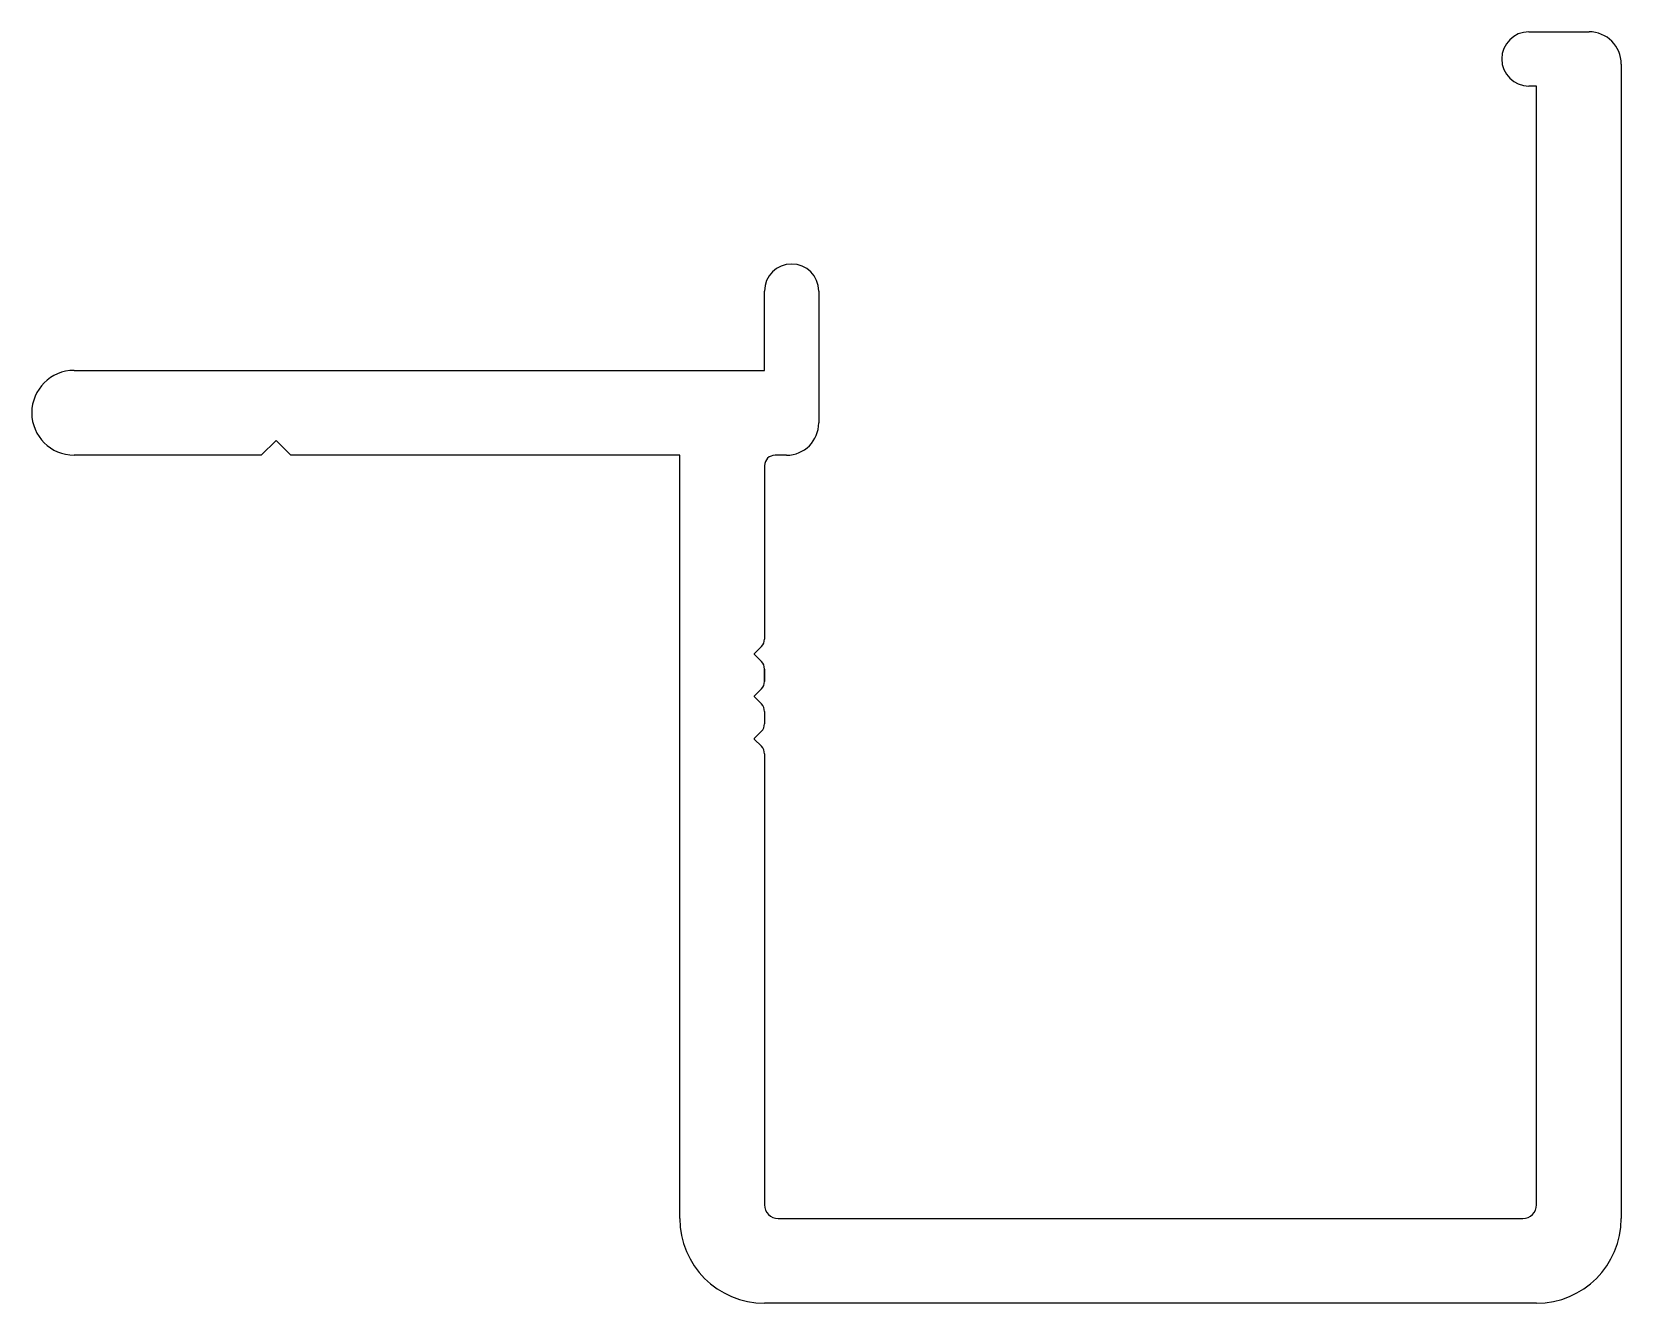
# Model space of a CAD drawing. Extents: x -22 to 15.5, y 2.4 to 32.4.
import ezdxf

# ---------------------------------------------------------------- set-up
doc = ezdxf.new("R2010")
doc.units = 0
doc.layers.add('1', color=7, linetype='CONTINUOUS')

msp = doc.modelspace()

# ---------------------------------------------------------------- linework, layer by layer
at = {"layer": '1', "linetype": 'CONTINUOUS'}
for p, q in [((13.37, 32.417), (14.79, 32.417)), ((15.55, 31.657), (15.55, 4.417)), ((13.55, 31.137), (13.37, 31.137)), ((13.55, 4.737), (13.55, 31.137)), ((-4.67, 26.118), (-4.67, 26.298)), ((-3.39, 26.298), (-3.39, 23.187)), ((-4.67, 24.427), (-4.67, 26.118)), ((-20.965, 24.427), (-4.67, 24.427)), ((-16.2, 22.777), (-16.55, 22.427)), ((-15.85, 22.427), (-16.2, 22.777)), ((-16.55, 22.427), (-20.965, 22.427)), ((-6.67, 22.427), (-15.85, 22.427)), ((-6.67, 4.417), (-6.67, 22.427)), ((-4.67, 22.177), (-4.67, 18.088)), ((-4.15, 22.427), (-4.42, 22.427)), ((-4.67, 18.088), (-4.67, 18.088)), ((-4.743, 17.911), (-4.914, 17.74)), ((-4.914, 17.729), (-4.743, 17.558)), ((-4.67, 17.381), (-4.67, 17.088)), ((-4.67, 17.088), (-4.67, 17.381)), ((-4.67, 17.381), (-4.67, 17.088)), ((-4.67, 17.088), (-4.67, 17.381)), ((-4.67, 17.381), (-4.67, 17.088)), ((-4.743, 16.911), (-4.914, 16.74)), ((-4.914, 16.729), (-4.743, 16.558)), ((-4.67, 16.381), (-4.67, 16.088)), ((-4.743, 15.912), (-4.914, 15.74)), ((-4.914, 15.729), (-4.743, 15.558)), ((-4.67, 15.381), (-4.67, 4.737)), ((-4.35, 4.417), (13.23, 4.417)), ((13.55, 2.417), (-4.67, 2.417))]:
    msp.add_line(p, q, dxfattribs=at)
for centre, radius, start, end in [((13.37, 31.777), 0.64, 90, 270), ((14.79, 31.657), 0.76, 0, 90), ((-4.03, 26.298), 0.64, 360, 180), ((-20.965, 23.427), 1, 90, 270), ((-4.15, 23.187), 0.76, 270, 0), ((-4.42, 22.177), 0.25, 90, 180), ((-4.92, 18.088), 0.25, 315, 360), ((-4.909, 17.735), 0.008, 135, 225), ((-4.92, 17.381), 0.25, 0, 45), ((-4.92, 17.088), 0.25, 315, 360), ((-4.909, 16.735), 0.008, 135, 225), ((-4.92, 16.381), 0.25, 360, 45), ((-4.92, 16.088), 0.25, 315, 360), ((-4.909, 15.735), 0.008, 135, 225), ((-4.92, 15.381), 0.25, 0, 45), ((-4.35, 4.737), 0.32, 180, 270), ((13.23, 4.737), 0.32, 270, 360), ((-4.67, 4.417), 2, 180, 270), ((13.55, 4.417), 2, 270, 0)]:
    msp.add_arc(centre, radius, start, end, dxfattribs=at)

doc.saveas('drawing.dxf')
